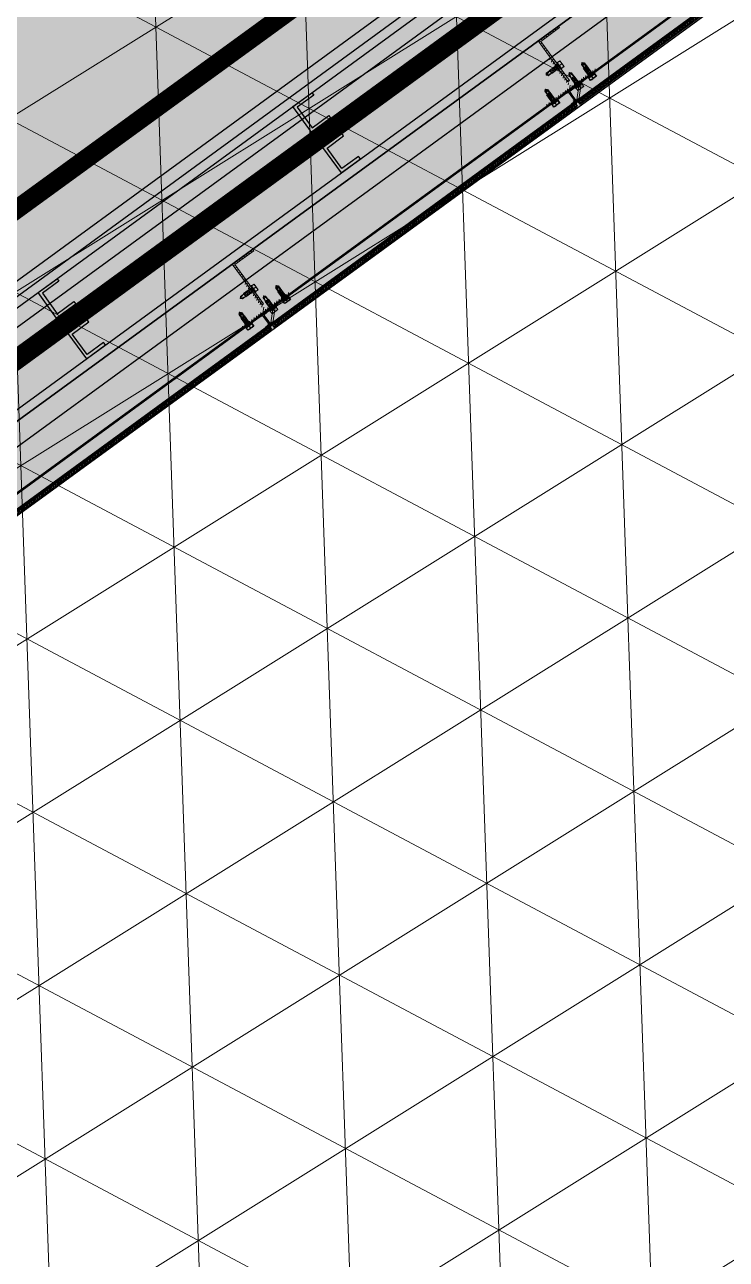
# Model space of a CAD drawing. Header units: metres. Extents: x 678805 to 1359287, y 2747329 to 5497370.
# Drawn here: x 679865.708 to 679866.82, y 2748705.819 to 2748707.776 of the extents above; entities that cross this region are included whole.
import ezdxf

# ---------------------------------------------------------------- set-up
doc = ezdxf.new("R2010")
doc.units = ezdxf.units.M
doc.linetypes.add('XREF_MON_BUILDINGS$0$Hidden', pattern=[0.004, 0.002, -0.002])
for name, color, linetype in [('00_XREF_MON_HSC_PAVEMENT', 7, 'Continuous'), ('00_XREF_TWQ_BUILDINGS', 7, 'Continuous'), ('XREF_MON_BUILDINGS$0$00-AUX LIGHTING', 30, 'Continuous'), ('XREF_MON_BUILDINGS$0$00-Modulos DEFINIDOS', 7, 'Continuous'), ('XREF_MON_BUILDINGS$0$00-Modulos ROOFS', 2, 'Continuous'), ('XREF_MON_BUILDINGS$0$02-L-01_Structure t2', 7, 'Continuous'), ('XREF_MON_BUILDINGS$0$02-L-01_Struture aux', 4, 'Continuous'), ('XREF_MON_BUILDINGS$0$02-L-Insulation', 252, 'Continuous'), ('XREF_MON_BUILDINGS$0$02-L-INT Panel', 5, 'Continuous'), ('XREF_MON_BUILDINGS$0$02-L-panel', 5, 'Continuous')]:
    doc.layers.add(name, color=color, linetype=linetype)
doc.layers.add('XREF_MON_BUILDINGS$0$0-WIPEOUTS', color=7, linetype='Continuous', true_color=0xffffff)
doc.layers.add('XREF_MON_BUILDINGS$0$00-AUX STRUCTURE', color=3, linetype='Continuous', plot=False)
for name, color, linetype, lineweight in [('XREF_MON_BUILDINGS$0$02-H-251', 251, 'Continuous', 0), ('XREF_MON_BUILDINGS$0$02-H-254', 254, 'Continuous', 0), ('XREF_MON_BUILDINGS$0$02-L-01_Structure L', 7, 'Continuous', 5), ('XREF_MON_BUILDINGS$0$02-L-01_Structure T', 8, 'Continuous', 5)]:
    doc.layers.add(name, color=color, linetype=linetype, lineweight=lineweight)
doc.layers.add('XREF_MON_BUILDINGS$0$02-KH-13 Restaurant', color=7, linetype='Continuous', lineweight=30, true_color=0xed2d02)
doc.layers.add('XREF_MON_HSC_PAVEMENT$0$03-TR-Pavement_07_Precast irregular Concrete Blocks', color=7, linetype='Continuous', lineweight=5, true_color=0xb3b3b3)
doc.layers.get('XREF_MON_BUILDINGS$0$02-KH-13 Restaurant').off()
doc.linetypes.add('XREF_MON_BUILDINGS$0$BATTING', pattern='A,0.0001,-0.1,[134,ltypeshp.shx,S=0.1,R=0,X=-0.1,Y=0],-0.2,[134,ltypeshp.shx,S=0.1,R=180,X=0.1,Y=0],-0.1', length=0.4001)

# ---------------------------------------------------------------- blocks, each defined once
blk = doc.blocks.new('XREF_MON_BUILDINGS$0$modulo kiosco')
at = {"layer": 'XREF_MON_BUILDINGS$0$0-WIPEOUTS', "true_color": 0xfcfcfc}
h = blk.add_hatch(color=7, dxfattribs=at)
h.dxf.hatch_style = 1
h.paths.add_polyline_path([(119.6986085139215, -61.62058441969566), (119.6986085125245, -56.82058442011476), (124.4986085132696, -56.82058442058042), (124.4986085123383, -61.62058442132547)])
at = {"layer": 'XREF_MON_BUILDINGS$0$00-Modulos ROOFS', "lineweight": 0}
blk.add_lwpolyline([(119.6986085139215, -61.62058441969566), (119.6986085125245, -56.82058442011476), (124.4986085132696, -56.82058442058042), (124.4986085123383, -61.62058442132547)], close=True, dxfattribs=at)
at = {"layer": 'XREF_MON_BUILDINGS$0$00-Modulos ROOFS'}
blk.add_lwpolyline([(124.4986085137352, -57.12058442062698), (124.4986085132696, -56.82058442058042), (124.1986085125245, -56.82058442151174), (119.9986085128039, -56.82058442034759), (119.6986085125245, -56.82058442011476), (119.6986085125245, -57.12058442085981), (119.6986085134558, -61.32058442058042), (119.6986085139215, -61.62058441969566), (119.9986085128039, -61.62058442062698), (124.1986085125245, -61.62058442109264), (124.4986085123383, -61.62058442132547), (124.4986085128039, -61.32058442081325)], close=True, dxfattribs=at)
blk = doc.blocks.new('XREF_MON_BUILDINGS$0$AUTORROSCANTE')
at = {"layer": 'XREF_MON_BUILDINGS$0$02-L-01_Structure t2', "color": 0}
for p, q in [((-31.20000000000002, 5.629165124598842), (-26.19999999999959, 5.62916512459816)), ((-31.19999999999999, -3.410605131648481e-13), (-26.19999999999976, 0)), ((-2.365309734828713, 2.5), (-25, 2.5)), ((0, 0), (-8.999999999999972, 2.5)), ((0, 0), (-3.600692283157343, -1.09366380576239)), ((0, 0), (-2.365309734828713, 2.5)), ((0, 0), (-2.365309734828713, -2.5)), ((-31.20000000000002, -5.629165124598899), (-26.19999999999948, -5.629165124599581)), ((-2.365309734828713, -2.5), (-25, -2.5)), ((-3.600692283157343, -1.09366380576239), (-2.365309734828713, -2.5))]:
    blk.add_line(p, q, dxfattribs=at)
at = {"layer": 'XREF_MON_BUILDINGS$0$02-L-01_Structure t2', "color": 253}
for p, q in [((-25, 3.149999999999977), (-8.999999999999943, 3.150000000000034)), ((-23.47427264461649, -3.14999999999992), (-25, 2.662522019210144)), ((-21.40651940967126, -3.14999999999992), (-23.06020473028568, 3.149999999999864)), ((-19.338766174726, -3.14999999999992), (-20.99245149534045, 3.14999999999992)), ((-17.27101293978083, -3.14999999999992), (-18.92469826039516, 3.150000000000034)), ((-15.20325970483566, -3.14999999999992), (-16.85694502544993, 3.150000000000034)), ((-13.1355064698904, -3.14999999999992), (-14.78919179050473, 3.149999999999977)), ((-11.06775323494514, -3.14999999999992), (-12.72143855555953, 3.149999999999977)), ((-9, -3.14999999999992), (-10.65368532061433, 3.150000000000034)), ((-9, -3.14999999999992), (-8.999999999999972, 3.150000000000034)), ((-25, -3.149999999999977), (-9, -3.149999999999977)), ((-3.600692283157343, -1.09366380576239), (-9, -2.5))]:
    blk.add_line(p, q, dxfattribs=at)
at = {"layer": 'XREF_MON_BUILDINGS$0$02-L-01_Structure t2', "color": 0}
for points in [[(-31.20000000000002, 5.629165124598842), (-26.19999999999996, 5.629165124598842), (-26.19999999999996, -5.629165124599581), (-31.20000000000002, -5.629165124599581)], [(-26.19999999999951, 6.5), (-25, 6.5), (-25, -6.500000000000057), (-26.19999999999951, -6.500000000000057)]]:
    blk.add_lwpolyline(points, close=True, dxfattribs=at)
for centre, start, end in [((-26.98608579049073, 2.367525475711773), 129.2840388374925, 214.1828116507075), ((-26.98608579049073, -2.366719793068796), 145.8304296466695, 230.7332658614822)]:
    blk.add_arc(centre, 4.213914209509284, start, end, dxfattribs=at)
blk = doc.blocks.new('XREF_MON_BUILDINGS$0$ULMA_Montante VV')
at = {"layer": 'XREF_MON_BUILDINGS$0$02-H-251', "ltscale": 125}
h = blk.add_hatch(dxfattribs=at)
h.set_pattern_fill('ANSI31', color=256, scale=0.001, angle=450, style=0)
h.set_pattern_definition([(134.9999999999999, (-0.05125000000043656, -0.00250000000005457), (-0.002245064030267289, -0.002245064030267287), [])])
edge = h.paths.add_edge_path()
edge.add_line((-0.05095000000073924, -0.00250000000005457), (0.04844999999841093, -0.00250000000005457))
edge.add_arc((0.04844999999841093, -0.002200000000129876), 0.0003, 270, 360)
edge.add_line((0.04874999999992724, -0.002200000000129876), (0.04874999999992724, -0.0003000000001520675))
edge.add_arc((0.04844999999841093, -0.0003000000001520675), 0.0003, 0, 90)
edge.add_line((0.04844999999841093, 0), (0, 0))
edge.add_line((0, 0), (0, 0.05719999999996617))
edge.add_arc((-0.0003000000015163096, 0.05719999999996617), 0.0003, 0, 90)
edge.add_line((-0.0003000000015163096, 0.05749999999989086), (-0.002200000000811997, 0.05749999999989086))
edge.add_arc((-0.002200000000811997, 0.05719999999996617), 0.0003, 90, 180)
edge.add_line((-0.002500000000509317, 0.05719999999996617), (-0.002500000000509317, 0))
edge.add_line((-0.002500000000509317, 0), (-0.05095000000073924, 0))
edge.add_arc((-0.05095000000073924, -0.0003000000001520675), 0.0003, 90, 180)
edge.add_line((-0.05125000000043656, -0.0003000000001520675), (-0.05125000000043656, -0.002200000000129876))
edge.add_arc((-0.05095000000073924, -0.002200000000129876), 0.0003, 180, 270)
blk = doc.blocks.new('XREF_MON_BUILDINGS$0$ULMA_Autotaladrante')
at = {"layer": 'XREF_MON_BUILDINGS$0$02-L-01_Structure T', "color": 252}
for p, q in [((-0.02500000000509317, 2.273736754432321e-13), (-0.02263469026956955, 0.00250000000005457)), ((-0.02500000000509317, 2.273736754432321e-13), (-0.01600000000325963, 0.00250000000005457)), ((-0.02500000000509317, 2.273736754432321e-13), (-0.02263469026956955, -0.002499999999599822)), ((-0.02500000000509317, 2.273736754432321e-13), (-0.02139930772136722, -0.001093663805477263)), ((-0.02263469026956955, 0.00250000000005457), (0, 0.00250000000005457)), ((0, 0.003150000000232467), (-0.01600000000325963, 0.003150000000232467)), ((-0.01600000000325963, -0.003149999999777719), (-0.01600000000325963, 0.003150000000232467)), ((-0.01600000000325963, -0.003149999999777719), (-0.01434631468237058, 0.003150000000232467)), ((-0.01393224676803584, -0.003149999999777719), (-0.01227856144714679, 0.003150000000232467)), ((-0.0118644935323573, -0.003149999999777719), (-0.01021080821146825, 0.003150000000232467)), ((-0.00979674029713351, -0.003149999999777719), (-0.008143054976244457, 0.003150000000232467)), ((-0.00772898706190972, -0.003149999999777719), (-0.006075301741020667, 0.003150000000232467)), ((-0.005661233826231182, -0.003149999999777719), (-0.004007548505342129, 0.003150000000232467)), ((-0.003593480591007392, -0.003149999999777719), (-0.001939795270118339, 0.003150000000232467)), ((-0.001525727355783602, -0.003149999999777719), (0, 0.002662522019363678)), ((0.006200000001172157, 0.005629165124673818), (0.001200000000153523, 0.005629165124673818)), ((0.006200000001172157, 2.273736754432321e-13), (0.001200000000153523, 2.273736754432321e-13)), ((-0.02139930772136722, -0.001093663805477263), (-0.02263469026956955, -0.002499999999599822)), ((-0.02263469026956955, -0.002499999999599822), (0, -0.002499999999599822)), ((-0.02139930772136722, -0.001093663805477263), (-0.01600000000325963, -0.002499999999599822)), ((0, -0.003149999999777719), (-0.01600000000325963, -0.003149999999777719)), ((0.006200000001172157, -0.005629165124219071), (0.001200000000153523, -0.005629165124219071))]:
    blk.add_line(p, q, dxfattribs=at)
for points in [[(0.001200000000153523, 0.006499999999959982), (0, 0.006499999999959982), (0, -0.006499999999732609), (0.001200000000153523, -0.006499999999732609)], [(0.006200000001172157, 0.005629165124673818), (0.001200000000153523, 0.005629165124673818), (0.001200000000153523, -0.005629165124219071), (0.006200000001172157, -0.005629165124219071)]]:
    blk.add_lwpolyline(points, close=True, dxfattribs=at)
for centre, start, end in [((0.001986085791031655, 0.002367525475847287), 325.8171883654993, 50.71596115511253), ((0.001986085791031655, -0.002366719792689764), 309.2667341381091, 34.16957033823044)]:
    blk.add_arc(centre, 0.004213914210367771, start, end, dxfattribs=at)
blk = doc.blocks.new('XREF_MON_BUILDINGS$0$ULMA_Escuadra40x80_Seccion')
at = {"layer": 'XREF_MON_BUILDINGS$0$02-H-251', "ltscale": 125}
h = blk.add_hatch(dxfattribs=at)
h.set_pattern_fill('ANSI31', color=256, scale=0.001, angle=360, style=0)
h.set_pattern_definition([(45, (0, 0), (-0.002245064030267288, 0.002245064030267289), [])])
h.paths.add_polyline_path([(0, 0.0799999999994725), (0.002999999989697244, 0.0799999999994725), (0.002999999989697244, 0.002999999999701686), (0.03999999999359716, 0.002999999999701686), (0.03999999999359716, 0), (0, 0)])
at = {"layer": 'XREF_MON_BUILDINGS$0$02-L-01_Structure L', "linetype": 'Continuous'}
blk.add_lwpolyline([(0, 0.0799999999994725), (0.002999999989697244, 0.0799999999994725), (0.002999999989697244, 0.002999999999701686), (0.03999999999359716, 0.002999999999701686), (0.03999999999359716, 0), (0, 0)], close=True, dxfattribs=at)
blk = doc.blocks.new('XREF_MON_BUILDINGS$0$Modulos_Restaurant Monasya')
at = {"layer": 'XREF_MON_BUILDINGS$0$02-H-251', "linetype": 'XREF_MON_BUILDINGS$0$Hidden', "ltscale": 125}
h = blk.add_hatch(dxfattribs=at)
h.set_pattern_fill('ANSI31', color=256, scale=0.001, angle=360.0779453470909, style=0)
h.set_pattern_definition([(45.07794534709085, (-129.1010957054041, -541.2860354527409), (-0.002248116143574621, 0.002242007762029198), [])])
edge = h.paths.add_edge_path()
edge.add_line((11.97040053192165, 9.558466569711301), (11.97240053014144, 9.558469301884658))
edge.add_line((11.97240052991742, 9.558469302048254), (11.97927168281041, 9.558724099128826))
edge.add_line((11.97927168272702, 9.558724099122175), (11.98014922536697, 9.559669382010556))
edge.add_arc((11.98036908940981, 9.559465274176548), 0.0003000000000000001, 47.128269045656, 137.1282690456674, ccw=False)
edge.add_line((11.98057319686529, 9.55968513764583), (11.98151866663505, 9.558807421870883))
edge.add_line((11.98151866657463, 9.55880742146178), (11.98326889814081, 9.558872323896596))
edge.add_line((11.98326889787967, 9.558872324896244), (11.98414647646547, 9.559817646617093))
edge.add_arc((11.98436634036557, 9.559613538649389), 0.0003000000000000001, 47.128269045656, 137.1282690456525, ccw=False)
edge.add_line((11.9845704478214, 9.559833401885841), (11.98551595642354, 9.558955650165048))
edge.add_line((11.98551595669426, 9.55895565059791), (11.99847061678423, 9.559436037056232))
edge.add_arc((11.99839650340516, 9.561434663659044), 0.002000000000000001, -87.87632246544639, 0.07826904566739165)
edge.add_line((12.00039650140252, 9.56143739483173), (12.00038730854999, 9.5681667428986))
edge.add_line((12.00038730875229, 9.56816674386778), (12.00037454870102, 9.577507534342546))
edge.add_line((12.00037454873365, 9.57750753433311), (11.99522455357823, 9.577500499082875))
edge.add_line((11.99522455390638, 9.577500498466636), (11.99522318768049, 9.57850049738994))
edge.add_line((11.99522318738838, 9.578500497696838), (12.00054057617621, 9.578507761727566))
edge.add_arc((12.00054016630077, 9.578807761908367), 0.0003000000000000001, 270.0782690456674, 330.0782690456717)
edge.add_line((12.00080017923148, 9.578658116516296), (12.00245923398467, 9.58154077024034))
edge.add_arc((12.00271924593318, 9.581391124847757), 0.0003000000000000001, -29.921730954328325, 150.0782690456529, ccw=False)
edge.add_line((12.00297925793166, 9.581241480152928), (12.00166579351756, 9.578959298889517))
edge.add_arc((12.00192580536151, 9.578809654299791), 0.0003000000000000001, 150.0782690456716, 270.0782690456674)
edge.add_line((12.0019262156431, 9.578509654391384), (12.0096731741246, 9.57852023727503))
edge.add_line((12.00967317403882, 9.57852023738326), (12.00967454026471, 9.577520238459956))
edge.add_line((12.00967454009088, 9.577520238385206), (12.00367454571, 9.577512042238427))
edge.add_line((12.00367454517169, 9.57751204183876), (12.0036769358108, 9.57576204376892))
edge.add_arc((12.00342693642096, 9.57576170190521), 0.0002500000000000272, -179.9217309543327, 0.07826904566741177, ccw=False)
edge.add_line((12.00317693707888, 9.575761360392677), (12.00317454643977, 9.577511358462518))
edge.add_line((12.00317454648723, 9.577511359046754), (12.00217454756392, 9.577509992820866))
edge.add_line((12.00217454679103, 9.57750999276084), (12.00219673753975, 9.561265585285414))
edge.add_arc((12.00419673598134, 9.561268317145279), 0.002000000000000001, 180.0782690456674, 262.6308521954695)
edge.add_line((12.00394021303845, 9.55928483638286), (12.00985049529856, 9.558520460898082))
edge.add_line((12.00985049515276, 9.558520460700835), (12.00985295408088, 9.556720462265732))
edge.add_line((12.00985295358026, 9.55672046287623), (11.97040299031195, 9.556666572165343))
edge.add_line((11.97040299081573, 9.556666571188886), (11.97040053188761, 9.55846656962399))
h = blk.add_hatch(dxfattribs=at)
h.set_pattern_fill('ANSI31', color=256, scale=0.001, angle=360.0779453470909, style=0)
h.set_pattern_definition([(45.07794534709085, (-128.5010962605197, -541.2852192112222), (-0.002248116143574621, 0.002242007762029198), [])])
edge = h.paths.add_edge_path()
edge.add_line((12.57039997171898, 9.559286201223701), (12.57239996993877, 9.559288933397058))
edge.add_line((12.57239997018041, 9.559288933561222), (12.5792711230734, 9.559543730641794))
edge.add_line((12.57927112299035, 9.559543730402426), (12.5801486656303, 9.560489013290807))
edge.add_arc((12.58036852920719, 9.560284905688947), 0.0003000000000000001, 47.128269045656, 137.1282690456674, ccw=False)
edge.add_line((12.58057263666171, 9.560504769856722), (12.58151810643147, 9.559627054081774))
edge.add_line((12.58151810683637, 9.559627053906185), (12.58326833840255, 9.559691956341))
edge.add_line((12.58326833860963, 9.559691955478572), (12.58414591719543, 9.56063727719942))
edge.add_arc((12.58436578109394, 9.560433170395983), 0.0003000000000000001, 47.128269045656, 137.1282690456525, ccw=False)
edge.add_line((12.58456988808376, 9.560653033864584), (12.58551539668591, 9.559775282143791))
edge.add_line((12.5855153969585, 9.559775281179556), (12.59847005704847, 9.560255667637877))
edge.add_arc((12.59839594320408, 9.56225429400729), 0.002000000000000001, -87.87632246544639, 0.07826904566739165)
edge.add_line((12.60039594166489, 9.562257026810473), (12.60038674881235, 9.568986374877342))
edge.add_line((12.60038674901659, 9.568986374449539), (12.60037398896532, 9.578327164924305))
edge.add_line((12.60037398899794, 9.57832716491487), (12.59522399384252, 9.578320129664634))
edge.add_line((12.59522399370377, 9.578320129979035), (12.59522262747788, 9.57932012890234))
edge.add_line((12.59522262811709, 9.579320129210602), (12.60054001690492, 9.57932739324133))
edge.add_arc((12.60053960703044, 9.579627392723639), 0.0003000000000000001, 270.0782690456674, 330.0782690456717)
edge.add_line((12.60079961902949, 9.579477747563148), (12.60245867378268, 9.582360401287191))
edge.add_arc((12.60271868619498, 9.582210757292161), 0.0003000000000000001, -29.921730954328325, 150.0782690456529, ccw=False)
edge.add_line((12.60297869866031, 9.582061111666578), (12.60166523424621, 9.579778930403167))
edge.add_arc((12.60192524609118, 9.579629285115063), 0.0003000000000000001, 150.0782690456716, 270.0782690456674)
edge.add_line((12.60192565590609, 9.579329285904466), (12.60967261438759, 9.579339868788113))
edge.add_line((12.60967261430312, 9.57933986796502), (12.60967398052901, 9.578339869041715))
edge.add_line((12.60967398035422, 9.578339869665458), (12.60367398597333, 9.578331673518678))
edge.add_line((12.60367398590074, 9.578331673119694), (12.60367637653985, 9.576581675049853))
edge.add_arc((12.60342637668464, 9.57658133295263), 0.0002500000000000272, -179.9217309543327, 0.07826904566741177, ccw=False)
edge.add_line((12.60317637687626, 9.57658099190519), (12.60317398623715, 9.578330989975031))
edge.add_line((12.60317398675159, 9.578330989628514), (12.60217398782828, 9.578329623402626))
edge.add_line((12.60217398705379, 9.578329624506752), (12.60219617780251, 9.562085217031326))
edge.add_arc((12.60419617577867, 9.562087948657792), 0.002000000000000001, 180.0782690456674, 262.6308521954695)
edge.add_line((12.60393965283549, 9.560104468128204), (12.60984993509561, 9.559340092643426))
edge.add_line((12.60984993495072, 9.559340091747687), (12.60985239387884, 9.557540093312584))
edge.add_line((12.60985239430988, 9.557540093691502), (12.57040243104157, 9.557486202980614))
edge.add_line((12.57040243107815, 9.55748620316763), (12.57039997215003, 9.559286201602733))
at = {"layer": 'XREF_MON_BUILDINGS$0$02-H-254', "ltscale": 125}
h = blk.add_hatch(dxfattribs=at)
h.set_pattern_fill('ANSI31', color=256, scale=0.0005, angle=0.07794534709089082, style=0)
h.set_pattern_definition([(45.07794534709085, (-129.8440264166391, -541.1597424711416), (-0.001124058071787311, 0.001121003881014598), [])])
h.paths.add_polyline_path([(11.40386432268627, 9.584586293670215), (11.99873323088269, 9.585398916136798), (11.99873996804297, 9.580466732774882), (11.40387105748619, 9.579655838142914)])
h = blk.add_hatch(dxfattribs=at)
h.set_pattern_fill('ANSI31', color=256, scale=0.0005, angle=0.07794534709089082, style=0)
h.set_pattern_definition([(45.07794534709085, (-129.2440269717547, -541.1589262296229), (-0.001124058071787311, 0.001121003881014598), [])])
h.paths.add_polyline_path([(12.00386376248395, 9.585405924949898), (12.59873267068008, 9.586218547649311), (12.5987394078403, 9.581286364287395), (12.00387049728351, 9.580475469655314)])
h = blk.add_hatch(dxfattribs=at)
h.set_pattern_fill('ANSI31', color=256, scale=0.0005, angle=0.07794534709089082, style=0)
h.set_pattern_definition([(45.07794534709085, (-128.6440275271025, -541.1581099885702), (-0.001124058071787311, 0.001121003881014598), [])])
h.paths.add_polyline_path([(12.60386320228099, 9.586225556695128), (13.19873211140845, 9.587038179395904), (13.19873884903467, 9.582105995801612), (12.60386993801285, 9.581295100703416)])
at = {"layer": 'XREF_MON_BUILDINGS$0$00-AUX LIGHTING', "linetype": 'Continuous', "const_width": 0.03}
blk.add_lwpolyline([(13.97992626076046, 9.194868505918464), (13.97992626076046, 5.194868505911757), (11.27992618654389, 5.194868505911758), (11.27992618654389, 9.194868505918466)], close=True, dxfattribs=at)
at = {"layer": 'XREF_MON_BUILDINGS$0$00-AUX LIGHTING', "linetype": 'Continuous'}
blk.add_lwpolyline([(13.97992626076046, 5.194868505910108), (13.97992626076046, 9.196193025263142), (11.27992618654389, 9.196193025263144), (11.27992618654389, 5.19486850591011)], close=True, dxfattribs=at)
at = {"layer": 'XREF_MON_BUILDINGS$0$00-AUX STRUCTURE', "linetype": 'Continuous', "const_width": 0.03000000000000001}
blk.add_lwpolyline([(14.11347047545928, 9.388296642588443), (9.87347443183262, 9.382504581076775)], dxfattribs=at)
at = {"layer": 'XREF_MON_BUILDINGS$0$02-L-01_Struture aux', "linetype": 'XREF_MON_BUILDINGS$0$Hidden'}
for p, q in [((11.99522318738838, 9.578500497696838), (12.00054057658332, 9.578507761301696)), ((11.99522455390638, 9.577500498466636), (11.99522318738838, 9.578500497696838)), ((11.99522455390638, 9.577500498466636), (12.00037454873365, 9.57750753433311)), ((12.00038730875229, 9.56816674386778), (12.00037454873365, 9.57750753433311)), ((12.00245923300218, 9.581540770472659), (12.00080017923148, 9.578658116516296)), ((12.00297925793166, 9.581241480152928), (12.0016657933628, 9.578959299227451)), ((12.0019262156431, 9.578509654391384), (12.00967317403882, 9.57852023738326)), ((12.00217454679103, 9.57750999276084), (12.00337454596183, 9.577511631558197)), ((12.00219673798557, 9.561265584808327), (12.00217454679103, 9.57750999276084)), ((12.00337693655189, 9.575761634068387), (12.00337454596183, 9.577511631558197)), ((12.00387454557699, 9.577512314817229), (12.00967454009088, 9.577520238385206)), ((12.00387693616824, 9.575762316395982), (12.00387454557699, 9.577512314817229)), ((12.00967454009088, 9.577520238385206), (12.00967317403882, 9.57852023738326)), ((12.59522262811709, 9.579320129210602), (12.60054001684631, 9.579327392814664)), ((12.59522399370377, 9.578320129979035), (12.59522262811709, 9.579320129210602)), ((12.59522399370377, 9.578320129979035), (12.60037398899794, 9.57832716491487)), ((12.60038674901659, 9.568986374449539), (12.60037398899794, 9.57832716491487)), ((12.60245867373152, 9.582360401520761), (12.60079961902949, 9.579477747563148)), ((12.60297869866031, 9.582061111666578), (12.60166523362614, 9.579778930507816)), ((12.60192565590609, 9.579329285904466), (12.60967261430312, 9.57933986796502)), ((12.60217398705379, 9.578329624506752), (12.60337398622454, 9.57833126330411)), ((12.60219617778387, 9.562085215622348), (12.60217398705379, 9.578329624506752)), ((12.60337637681619, 9.576581264650033), (12.60337398622454, 9.57833126330411)), ((12.6038739858397, 9.578331946563141), (12.60967398035422, 9.578339869665458)), ((12.60387637643163, 9.576581947676233), (12.6038739858397, 9.578331946563141)), ((12.60967398035422, 9.578339869665458), (12.60967261430312, 9.57933986796502)), ((11.97040053192165, 9.558466569711301), (11.97240052991742, 9.558469302048254)), ((11.97040299081573, 9.556666571188886), (11.97040053192165, 9.558466569711301)), ((11.97040299081573, 9.556666571188886), (12.00985295358026, 9.55672046287623)), ((11.97165053095989, 9.55846827750952), (11.97240052991742, 9.558469302048254)), ((11.97927168272702, 9.558724099122175), (11.97240052991742, 9.558469302048254)), ((11.98014922500801, 9.559669382562108), (11.97927168272702, 9.558724099122175)), ((11.98057319686529, 9.55968513764583), (11.98151866657463, 9.55880742146178)), ((11.98326889787967, 9.558872324896244), (11.98151866657463, 9.55880742146178)), ((11.98414647643006, 9.559817646569856), (11.98326889787967, 9.558872324896244)), ((11.9845704478214, 9.559833401885841), (11.98551595669426, 9.55895565059791)), ((11.99847061678423, 9.559436036758486), (11.98551595669426, 9.55895565059791)), ((12.00039650140252, 9.56143739483173), (12.00038730875229, 9.56816674386778)), ((12.00394021303845, 9.55928483638286), (12.00985049515276, 9.558520460700835)), ((12.00985295358026, 9.55672046287623), (12.00985049515276, 9.558520460700835)), ((12.57039997171898, 9.559286201223701), (12.57239997018041, 9.559288933561222)), ((12.57040243107815, 9.55748620316763), (12.57039997171898, 9.559286201223701)), ((12.57040243107815, 9.55748620316763), (12.60985239430988, 9.557540093691502)), ((12.57164997075728, 9.559287909022034), (12.57239997018041, 9.559288933561222)), ((12.57927112299035, 9.559543730402426), (12.57239997018041, 9.559288933561222)), ((12.58014866573734, 9.56048901361021), (12.57927112299035, 9.559543730402426)), ((12.58057263666171, 9.560504769856722), (12.58151810683637, 9.559627053906185)), ((12.58326833860963, 9.559691955478572), (12.58151810683637, 9.559627053906185)), ((12.58414591669435, 9.560637277151615), (12.58326833860963, 9.559691955478572)), ((12.58456988808376, 9.560653033864584), (12.5855153969585, 9.559775281179556)), ((12.59847005658162, 9.560255668270885), (12.5855153969585, 9.559775281179556)), ((12.60039594166489, 9.562257026810473), (12.60038674901659, 9.568986374449539)), ((12.60393965283549, 9.560104468128204), (12.60984993495072, 9.559340091747687)), ((12.60985239430988, 9.557540093691502), (12.60984993495072, 9.559340091747687))]:
    blk.add_line(p, q, dxfattribs=at)
at = {"layer": 'XREF_MON_BUILDINGS$0$02-L-01_Struture aux'}
for p, q in [((9.638084912468173, 9.555430502361334), (14.36100173704438, 9.56188225875303)), ((14.36100440069043, 9.559932374479445), (9.638087576265946, 9.553480507027645))]:
    blk.add_line(p, q, dxfattribs=at)
at = {"layer": 'XREF_MON_BUILDINGS$0$02-L-01_Struture aux', "linetype": 'Continuous'}
for p, q in [((14.11344998467712, 9.40329662872307), (9.873453940584454, 9.397504567443777)), ((14.11349096624087, 9.373296656919479), (9.87349492214878, 9.367504595174411))]:
    blk.add_line(p, q, dxfattribs=at)
at = {"layer": 'XREF_MON_BUILDINGS$0$02-L-01_Struture aux'}
for points in [[(14.36097455983713, 9.581776947439721), (9.638057654701583, 9.575325190937976)], [(9.638058787328134, 9.574555040151383), (14.36097561143868, 9.581006796542624)]]:
    blk.add_lwpolyline(points, dxfattribs=at)
at = {"layer": 'XREF_MON_BUILDINGS$0$02-L-01_Struture aux', "linetype": 'Continuous'}
for points in [[(12.33098549046701, 9.40086168702601), (12.36845161273766, 9.400912867284207), (12.36838331013155, 9.450912820212581), (12.3309171878609, 9.45086163995427), (12.33092401812081, 9.445861645196944), (12.36339014516909, 9.445905994729175), (12.36344478725414, 9.405906032246778), (12.33097866020682, 9.405861682016054), (12.33098549046701, 9.40086168702601)], [(12.8309850239425, 9.401544712859847), (12.86845114621252, 9.401595893583819), (12.86838284407173, 9.451595846745706), (12.83091672133611, 9.451544666021052), (12.83092355159658, 9.446544670798064), (12.86338967864361, 9.446589021261618), (12.86344432072804, 9.406589059244768), (12.83097819368265, 9.40654470761706), (12.8309850239425, 9.401544712859847)], [(12.33102647203236, 9.370861714058039), (12.36849259430198, 9.370912895014955), (12.36856089690781, 9.320912942319298), (12.33109477463813, 9.320861761362496), (12.33108794437828, 9.325861756119822), (12.36355407142429, 9.325906107281755), (12.36349942933919, 9.365906069764266), (12.33103330229221, 9.365861719300712), (12.33102647203236, 9.370861714058039)], [(12.83102600550723, 9.37154474035765), (12.86849212777747, 9.371595920848906), (12.8685604303833, 9.321595968153249), (12.83109430857894, 9.321544787429845), (12.83108747785309, 9.326544782419434), (12.86355360490012, 9.326589132882988), (12.86349896328005, 9.36658909583173), (12.83103283623308, 9.366544745368175), (12.83102600550723, 9.37154474035765)]]:
    blk.add_lwpolyline(points, dxfattribs=at)
at = {"layer": 'XREF_MON_BUILDINGS$0$02-L-01_Struture aux', "linetype": 'XREF_MON_BUILDINGS$0$Hidden'}
for centre, radius, start, end in [((12.00054016630077, 9.578807761908367), 0.0003000000000000001, 270.0782690728697, 330.0782690660178), ((12.00192580536151, 9.578809654299791), 0.0003000000000000001, 150.078269066017, 270.0782690728697), ((12.00271924593318, 9.581391124847757), 0.0003000000000000001, 330.0782690660178, 150.078269066017), ((12.00362693635992, 9.575761975348657), 0.0002500000000000272, 180.0782690328507, 0.0782690328474511), ((12.60053960703044, 9.579627392723639), 0.0003000000000000001, 270.0782690728697, 330.0782690660178), ((12.60192524609118, 9.579629285115063), 0.0003000000000000001, 150.078269066017, 270.0782690728697), ((12.60271868619498, 9.582210757292161), 0.0003000000000000001, 330.0782690660178, 150.078269066017), ((12.60362637662388, 9.576581606163247), 0.0002500000000000272, 180.0782690328507, 0.0782690328474511), ((11.98036908940981, 9.559465274176548), 0.0003000000000000001, 47.12826903371942, 137.1282690616647), ((11.98436634036557, 9.559613538649389), 0.0003000000000000001, 47.12826903371942, 137.1282689862471), ((11.99839650340516, 9.561434663659044), 0.002000000000000001, 272.1236775046057, 0.0782690328474511), ((12.00419673598134, 9.561268317145279), 0.002000000000000001, 180.0782690328507, 262.6308522072339), ((12.58036852920719, 9.560284905688947), 0.0003000000000000001, 47.12826903371942, 137.1282690616647), ((12.58436578109394, 9.560433170395983), 0.0003000000000000001, 47.12826903371942, 137.1282689862471), ((12.59839594320408, 9.56225429400729), 0.002000000000000001, 272.1236775046057, 0.0782690328474511), ((12.60419617577867, 9.562087948657792), 0.002000000000000001, 180.0782690328507, 262.6308522072339)]:
    blk.add_arc(centre, radius, start, end, dxfattribs=at)
at = {"layer": 'XREF_MON_BUILDINGS$0$02-L-Insulation', "linetype": 'XREF_MON_BUILDINGS$0$BATTING', "ltscale": 0.08}
blk.add_line((9.873319566634223, 9.495871109651718), (14.29867388713058, 9.50191637930493), dxfattribs=at)
at = {"layer": 'XREF_MON_BUILDINGS$0$02-L-Insulation', "linetype": 'XREF_MON_BUILDINGS$0$BATTING', "ltscale": 0.04}
blk.add_line((9.878529068674368, 9.342511449320002), (14.118525112768, 9.348303509900802), dxfattribs=at)
at = {"layer": 'XREF_MON_BUILDINGS$0$02-L-INT Panel', "linetype": 'Continuous'}
for p, q in [((14.11336119128822, 9.468296568251844), (9.873365147661502, 9.462504506740176)), ((9.873365147661502, 9.462504506740176), (14.11336119128822, 9.468296568251844)), ((14.11338168253667, 9.453296581652125), (9.873385638443722, 9.447504520605664)), ((14.11355926884823, 9.323296703059668), (9.873563224755571, 9.317504641780376)), ((14.1135797596304, 9.308296716925042), (9.873583715537734, 9.302504655645636)), ((14.09360709931582, 9.288269414291904), (9.893611018403703, 9.282531995331398))]:
    blk.add_line(p, q, dxfattribs=at)
at = {"layer": 'XREF_MON_BUILDINGS$0$02-L-panel'}
blk.add_line((10.20027163481308, 9.578020382851607), (14.36934086862357, 9.583703419874155), dxfattribs=at)
for points in [[(11.99873996666639, 9.580468081329288), (11.99873323088269, 9.585398916136798), (11.40386432268627, 9.584586293670215), (11.4038710506909, 9.57966081256484), (11.82854306583829, 9.580234729016412)], [(12.5987394064644, 9.58128771237614), (12.59873267068008, 9.586218547649311), (12.00386376248395, 9.585405924949898), (12.00387049095451, 9.580480443612375), (12.42854250610162, 9.581054360296664)], [(13.19873884672711, 9.582107344121937), (13.19873211140845, 9.587038179395904), (12.60386320228099, 9.586225556695128), (12.60386993168351, 9.581300074893308), (13.02854194636433, 9.581873992042688)]]:
    blk.add_lwpolyline(points, dxfattribs=at)
at = {"layer": 'XREF_MON_BUILDINGS$0$02-L-panel', "ltscale": 125}
for points in [[(12.00387049095451, 9.580480443612375), (12.00386376248395, 9.585405924949898)], [(12.60386993168351, 9.581300074893308), (12.60386320228099, 9.586225556695128)]]:
    blk.add_lwpolyline(points, dxfattribs=at)
at = {"layer": 'XREF_MON_BUILDINGS$0$02-L-01_Struture aux', "xscale": -1}
for name, p, rotation in [('XREF_MON_BUILDINGS$0$ULMA_Montante VV', (11.99555675419396, 9.55420093099474), 180.0782690456672), ('XREF_MON_BUILDINGS$0$ULMA_Autotaladrante', (11.98278105348516, 9.560056164757613), 270.0735279936009), ('XREF_MON_BUILDINGS$0$ULMA_Montante VV', (12.59555619399163, 9.555020562274423), 180.0782690456672), ('XREF_MON_BUILDINGS$0$ULMA_Autotaladrante', (12.58278049328248, 9.560875796270127), 270.0735279936009), ('XREF_MON_BUILDINGS$0$ULMA_Escuadra40x80_Seccion', (11.99317808348883, 9.46540028442587), 0.07826904566745618), ('XREF_MON_BUILDINGS$0$ULMA_Escuadra40x80_Seccion', (12.59317752375216, 9.466219915706121), 0.07826904566745618), ('XREF_MON_BUILDINGS$0$ULMA_Autotaladrante', (11.99010776022016, 9.516858958948776), 0.06878693647331069), ('XREF_MON_BUILDINGS$0$ULMA_Autotaladrante', (12.59010720048252, 9.517678590927519), 0.06878693647331069)]:
    blk.add_blockref(name, p, dxfattribs=dict(at, rotation=rotation))
at = {"layer": 'XREF_MON_BUILDINGS$0$02-L-01_Struture aux', "xscale": 0.001000000003841706, "yscale": 0.001000000003841706, "zscale": 0.001000000003841706, "rotation": 270.0782690457756}
for p in [(11.95718884622625, 9.533821047312246), (12.02903199376084, 9.533796640693483), (12.55718828695558, 9.534640678360349), (12.62903143355823, 9.534616272205996)]:
    blk.add_blockref('XREF_MON_BUILDINGS$0$AUTORROSCANTE', p, dxfattribs=at)
blk = doc.blocks.new('XREF_MON_BUILDINGS')
at = {"layer": 'XREF_MON_BUILDINGS$0$02-KH-13 Restaurant', "linetype": 'Continuous', "xscale": -1, "rotation": 126.0584132300309}
blk.add_blockref('XREF_MON_BUILDINGS$0$modulo kiosco', (679745.4167517722, 2748773.425186136), dxfattribs=at)
at = {"layer": 'XREF_MON_BUILDINGS$0$00-Modulos DEFINIDOS', "rotation": 216.0573440932065}
blk.add_blockref('XREF_MON_BUILDINGS$0$Modulos_Restaurant Monasya', (679870.6460366151, 2748722.461789462), dxfattribs=at)
blk = doc.blocks.new('XREF_MON_HSC_PAVEMENT')
at = {"layer": 'XREF_MON_HSC_PAVEMENT$0$03-TR-Pavement_07_Precast irregular Concrete Blocks', "linetype": 'Continuous'}
h = blk.add_hatch(dxfattribs=at)
h.set_pattern_fill('NET3', color=256, scale=0.075, angle=92)
h.set_pattern_definition([(91.99999999999997, (679898.7697564481, 2748715.385348614), (-0.2379799406839221, -0.008310442652282986), []), (152, (679898.7697564481, 2748715.385348614), (-0.1117929158883903, -0.2102518955495319), []), (212, (679898.7697564481, 2748715.385348614), (0.1261870247955318, -0.201941452897249), [])])
h.paths.add_polyline_path([(679858.5016801929, 2748700.126433144), (679883.3906801362, 2748715.619636551), (679862.621122878, 2748743.643882493), (679859.153208235, 2748741.480948735), (679858.8356451598, 2748741.990027512), (679839.8293875301, 2748730.135477967)])

msp = doc.modelspace()

# ---------------------------------------------------------------- block references
at = {"layer": '00_XREF_MON_HSC_PAVEMENT'}
msp.add_blockref('XREF_MON_HSC_PAVEMENT', (0, 0), dxfattribs=at)

# ---------------------------------------------------------------- next in the draw order: block references
at = {"layer": '00_XREF_TWQ_BUILDINGS'}
msp.add_blockref('XREF_MON_BUILDINGS', (0, 0), dxfattribs=at)

# ---------------------------------------------------------------- next in the draw order: block references
msp.add_blockref('XREF_MON_BUILDINGS', (0, 0))

doc.saveas('drawing.dxf')
